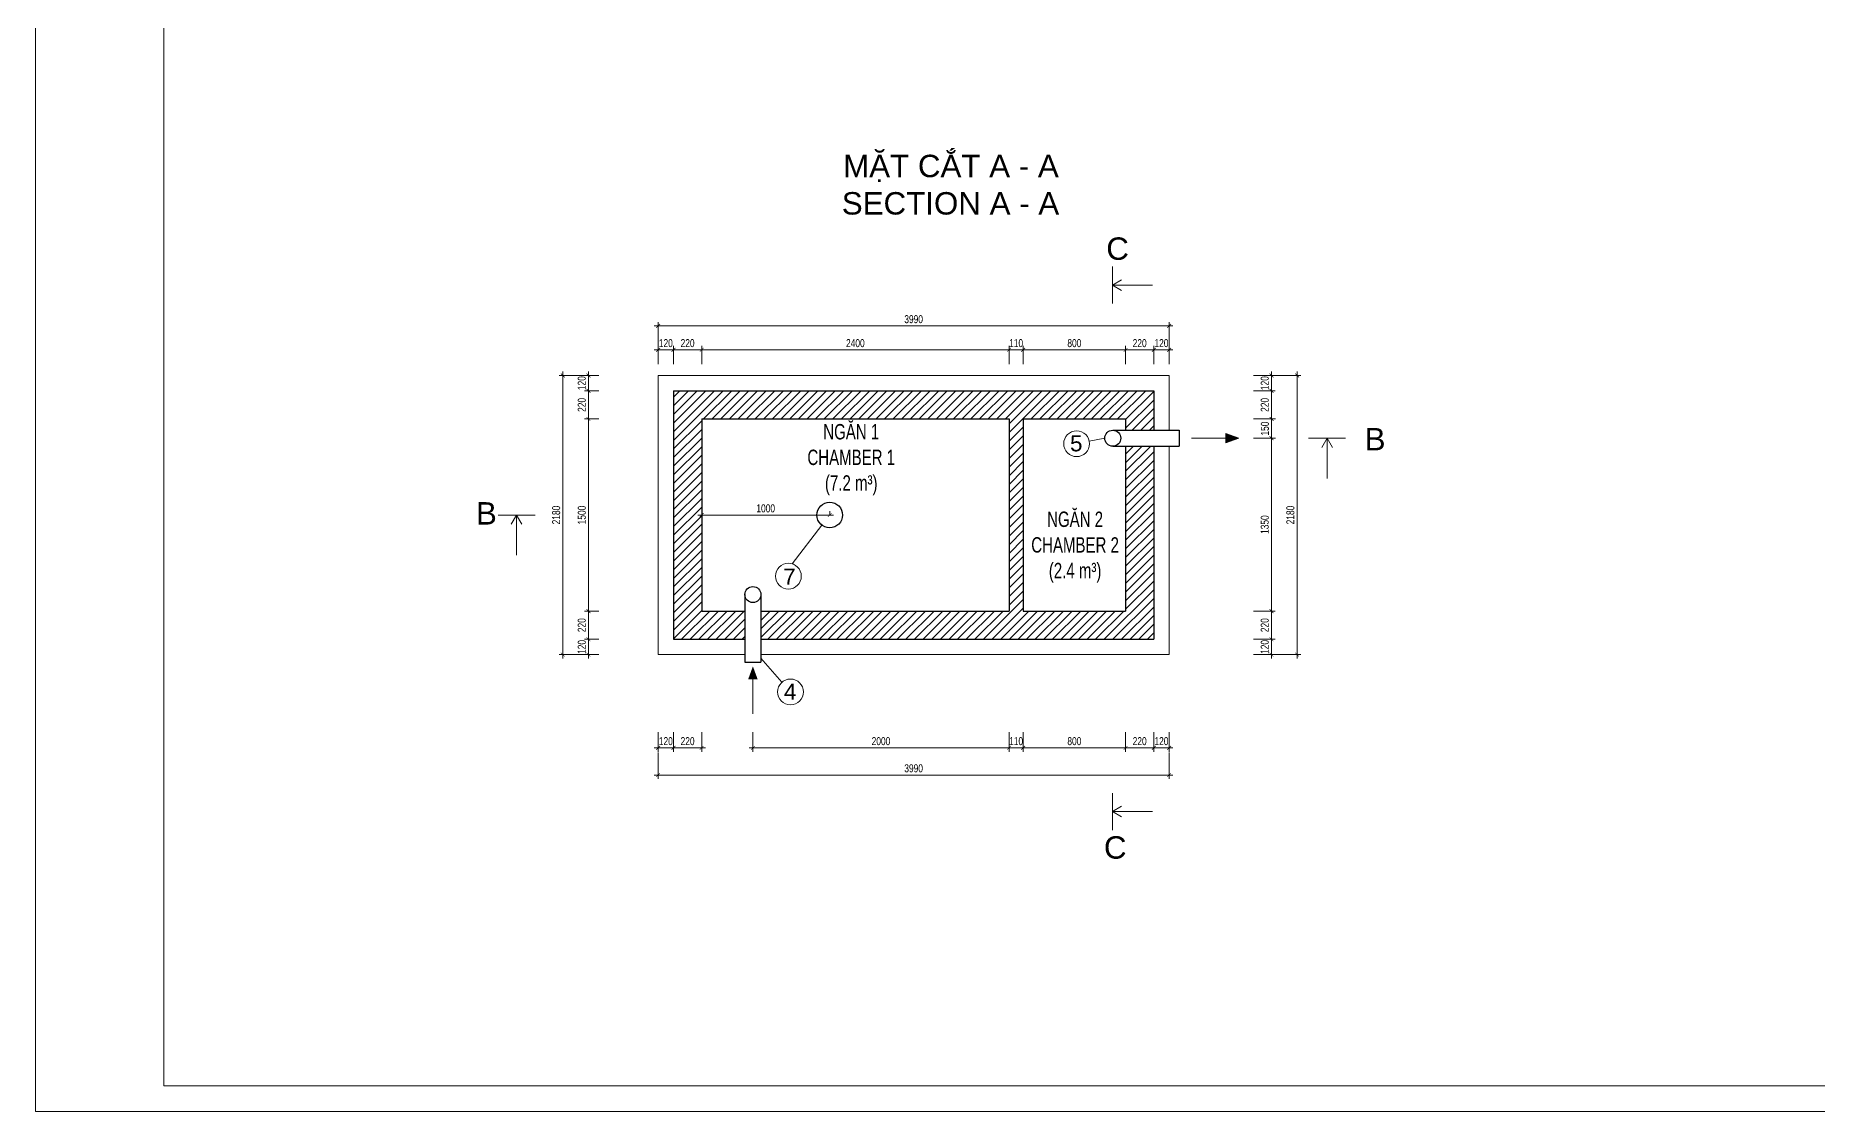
# Model space of a CAD drawing. Header units: millimetres. Extents: x -819040 to 60987, y -269988 to 131461.
# Drawn here: x -134897 to -120984, y -44067 to -35667 of the extents above; entities that cross this region are included whole.
import ezdxf

# ---------------------------------------------------------------- set-up
doc = ezdxf.new("R2010")
doc.units = ezdxf.units.MM
doc.layers.get('0').update_dxf_attribs({"lineweight": 9})
doc.layers.get('Defpoints').update_dxf_attribs({"lineweight": 9})
for name, color, linetype, lineweight in [('BE TU HOAI-CONTINOUS', 3, 'Continuous', 30), ('GHI CHU', 51, 'Continuous', 9), ('HATCH-GACH', 41, 'Continuous', 0), ('KHUNG GIAY-A2', 7, 'Continuous', 9), ('KICH THUOC', 21, 'Continuous', 13), ('KICH THUOC @ 25', 21, 'Continuous', 13), ('MO', 254, 'Continuous', 9)]:
    doc.layers.add(name, color=color, linetype=linetype, lineweight=lineweight)
doc.styles.add('arial', font='VnArial-NarrowH.TTF')
doc.styles.add('KICH THUOC', font='arial.ttf', dxfattribs={"width": 0.75})
doc.styles.add('thep', font='VnArialH.TTF', dxfattribs={"width": 0.7})
doc.dimstyles.new('TCVN-2.5', dxfattribs={"dimtxt": 2.5, "dimasz": 1.2, "dimexe": 1.2, "dimexo": 0, "dimgap": 0.8, "dimtad": 1, "dimtoh": 1, "dimdec": 0, "dimzin": 0, "dimdsep": 46, "dimtxsty": 'KICH THUOC', "dimblk": 'ARCHTICK', "dimcen": 1.2, "dimdle": 1.2, "dimclrd": 31, "dimclre": 31, "dimclrt": 256, "dimadec": 0, "dimazin": 0, "dimtm": 1e-09, "dimtfac": 1, "dimtdec": 0, "dimtix": 1, "dimtofl": 0, "dimtmove": 0, "dimatfit": 2, "dimfxl": 7, "dimfxlon": 1, "dimtolj": 1, "dimtzin": 0, "dimlwd": -1, "dimlwe": -1, "dimarcsym": 1})

# ---------------------------------------------------------------- blocks, each defined once
blk = doc.blocks.new('_ArchTick')
at = {"color": 0, "linetype": 'ByBlock', "const_width": 0.15}
blk.add_lwpolyline([(-0.5, -0.5), (0.5, 0.5)], dxfattribs=at)
blk = doc.blocks.new('*D2030')
at = {"layer": 'Defpoints', "color": 0, "transparency": 16777216}
for p in [(-125388, -38320), (-125388, -40500), (-125047, -40500)]:
    blk.add_point(p, dxfattribs=at)
at = {"layer": 'KICH THUOC', "color": 31, "transparency": 16777216}
for p, q in [((-125222, -38320), (-125017, -38320)), ((-125047, -38290), (-125047, -40530)), ((-125222, -40500), (-125017, -40500))]:
    blk.add_line(p, q, dxfattribs=at)
at = {"layer": 'KICH THUOC', "color": 31, "transparency": 16777216, "xscale": 29.99999999999998, "yscale": 29.99999999999998, "zscale": 29.99999999999998}
for p, rotation in [((-125047, -38320), 90), ((-125047, -40500), 270)]:
    blk.add_blockref('_ArchTick', p, dxfattribs=dict(at, rotation=rotation))
at = {"layer": 'KICH THUOC', "transparency": 16777216, "insert": (-125099, -39410), "char_height": 62.5, "attachment_point": 5, "rotation": 90, "style": 'KICH THUOC'}
blk.add_mtext('\\A1;2180', dxfattribs=at)
blk = doc.blocks.new('*D2031')
at = {"layer": 'Defpoints', "color": 0, "transparency": 16777216}
for p in [(-125388, -40160), (-125247, -40160), (-125388, -40380)]:
    blk.add_point(p, dxfattribs=at)
at = {"layer": 'KICH THUOC', "color": 31, "transparency": 16777216}
for p, q in [((-125388, -40160), (-125217, -40160)), ((-125247, -40410), (-125247, -40130)), ((-125388, -40380), (-125217, -40380))]:
    blk.add_line(p, q, dxfattribs=at)
at = {"layer": 'KICH THUOC', "color": 31, "transparency": 16777216, "xscale": 29.99999999999998, "yscale": 29.99999999999998, "zscale": 29.99999999999998}
for p, rotation in [((-125247, -40160), 90), ((-125247, -40380), 270)]:
    blk.add_blockref('_ArchTick', p, dxfattribs=dict(at, rotation=rotation))
at = {"layer": 'KICH THUOC', "transparency": 16777216, "insert": (-125299, -40270), "char_height": 62.5, "attachment_point": 5, "rotation": 90, "style": 'KICH THUOC'}
blk.add_mtext('\\A1;220', dxfattribs=at)
blk = doc.blocks.new('*D2032')
at = {"layer": 'Defpoints', "color": 0, "transparency": 16777216}
for p in [(-125388, -38440), (-125247, -38440), (-125388, -38660)]:
    blk.add_point(p, dxfattribs=at)
at = {"layer": 'KICH THUOC', "color": 31, "transparency": 16777216}
for p, q in [((-125388, -38440), (-125217, -38440)), ((-125247, -38690), (-125247, -38410)), ((-125388, -38660), (-125217, -38660))]:
    blk.add_line(p, q, dxfattribs=at)
at = {"layer": 'KICH THUOC', "color": 31, "transparency": 16777216, "xscale": 29.99999999999998, "yscale": 29.99999999999998, "zscale": 29.99999999999998}
for p, rotation in [((-125247, -38440), 90), ((-125247, -38660), 270)]:
    blk.add_blockref('_ArchTick', p, dxfattribs=dict(at, rotation=rotation))
at = {"layer": 'KICH THUOC', "transparency": 16777216, "insert": (-125299, -38550), "char_height": 62.5, "attachment_point": 5, "rotation": 90, "style": 'KICH THUOC'}
blk.add_mtext('\\A1;220', dxfattribs=at)
blk = doc.blocks.new('*D2033')
at = {"layer": 'Defpoints', "color": 0, "transparency": 16777216}
for p in [(-130498, -38320), (-130780, -40500), (-130498, -40500)]:
    blk.add_point(p, dxfattribs=at)
at = {"layer": 'KICH THUOC', "color": 31, "transparency": 16777216}
for p, q in [((-130605, -38320), (-130810, -38320)), ((-130780, -38290), (-130780, -40530)), ((-130605, -40500), (-130810, -40500))]:
    blk.add_line(p, q, dxfattribs=at)
at = {"layer": 'KICH THUOC', "color": 31, "transparency": 16777216, "xscale": 29.99999999999998, "yscale": 29.99999999999998, "zscale": 29.99999999999998}
for p, rotation in [((-130780, -38320), 90), ((-130780, -40500), 270)]:
    blk.add_blockref('_ArchTick', p, dxfattribs=dict(at, rotation=rotation))
at = {"layer": 'KICH THUOC', "transparency": 16777216, "insert": (-130832, -39410), "char_height": 62.5, "attachment_point": 5, "rotation": 90, "style": 'KICH THUOC'}
blk.add_mtext('\\A1;2180', dxfattribs=at)
blk = doc.blocks.new('*D2034')
at = {"layer": 'Defpoints', "color": 0, "transparency": 16777216}
for p in [(-130580, -40160), (-130498, -40160), (-130498, -40380)]:
    blk.add_point(p, dxfattribs=at)
at = {"layer": 'KICH THUOC', "color": 31, "transparency": 16777216}
for p, q in [((-130498, -40160), (-130610, -40160)), ((-130580, -40410), (-130580, -40130)), ((-130498, -40380), (-130610, -40380))]:
    blk.add_line(p, q, dxfattribs=at)
at = {"layer": 'KICH THUOC', "color": 31, "transparency": 16777216, "xscale": 29.99999999999998, "yscale": 29.99999999999998, "zscale": 29.99999999999998}
for p, rotation in [((-130580, -40160), 90), ((-130580, -40380), 270)]:
    blk.add_blockref('_ArchTick', p, dxfattribs=dict(at, rotation=rotation))
at = {"layer": 'KICH THUOC', "transparency": 16777216, "insert": (-130632, -40270), "char_height": 62.5, "attachment_point": 5, "rotation": 90, "style": 'KICH THUOC'}
blk.add_mtext('\\A1;220', dxfattribs=at)
blk = doc.blocks.new('*D2035')
at = {"layer": 'Defpoints', "color": 0, "transparency": 16777216}
for p in [(-130580, -38660), (-130498, -38660), (-130498, -40160)]:
    blk.add_point(p, dxfattribs=at)
at = {"layer": 'KICH THUOC', "color": 31, "transparency": 16777216}
for p, q in [((-130498, -38660), (-130610, -38660)), ((-130580, -40190), (-130580, -38630)), ((-130498, -40160), (-130610, -40160))]:
    blk.add_line(p, q, dxfattribs=at)
at = {"layer": 'KICH THUOC', "color": 31, "transparency": 16777216, "xscale": 29.99999999999998, "yscale": 29.99999999999998, "zscale": 29.99999999999998}
for p, rotation in [((-130580, -38660), 90), ((-130580, -40160), 270)]:
    blk.add_blockref('_ArchTick', p, dxfattribs=dict(at, rotation=rotation))
at = {"layer": 'KICH THUOC', "transparency": 16777216, "insert": (-130632, -39410), "char_height": 62.5, "attachment_point": 5, "rotation": 90, "style": 'KICH THUOC'}
blk.add_mtext('\\A1;1500', dxfattribs=at)
blk = doc.blocks.new('*D2036')
at = {"layer": 'Defpoints', "color": 0, "transparency": 16777216}
for p in [(-130580, -38440), (-130498, -38440), (-130498, -38660)]:
    blk.add_point(p, dxfattribs=at)
at = {"layer": 'KICH THUOC', "color": 31, "transparency": 16777216}
for p, q in [((-130498, -38440), (-130610, -38440)), ((-130580, -38690), (-130580, -38410)), ((-130498, -38660), (-130610, -38660))]:
    blk.add_line(p, q, dxfattribs=at)
at = {"layer": 'KICH THUOC', "color": 31, "transparency": 16777216, "xscale": 29.99999999999998, "yscale": 29.99999999999998, "zscale": 29.99999999999998}
for p, rotation in [((-130580, -38440), 90), ((-130580, -38660), 270)]:
    blk.add_blockref('_ArchTick', p, dxfattribs=dict(at, rotation=rotation))
at = {"layer": 'KICH THUOC', "transparency": 16777216, "insert": (-130632, -38550), "char_height": 62.5, "attachment_point": 5, "rotation": 90, "style": 'KICH THUOC'}
blk.add_mtext('\\A1;220', dxfattribs=at)
blk = doc.blocks.new('*D2041')
at = {"layer": 'Defpoints', "color": 0, "transparency": 16777216}
for p in [(-129916, -41105), (-129696, -41105), (-129696, -41228)]:
    blk.add_point(p, dxfattribs=at)
at = {"layer": 'KICH THUOC', "color": 31, "transparency": 16777216}
for p, q in [((-129916, -41105), (-129916, -41258)), ((-129696, -41105), (-129696, -41258)), ((-129946, -41228), (-129666, -41228))]:
    blk.add_line(p, q, dxfattribs=at)
at = {"layer": 'KICH THUOC', "color": 31, "transparency": 16777216, "xscale": 29.99999999999998, "yscale": 29.99999999999998, "zscale": 29.99999999999998, "rotation": 180}
blk.add_blockref('_ArchTick', (-129916, -41228), dxfattribs=at)
at = {"layer": 'KICH THUOC', "color": 31, "transparency": 16777216, "xscale": 29.99999999999998, "yscale": 29.99999999999998, "zscale": 29.99999999999998}
blk.add_blockref('_ArchTick', (-129696, -41228), dxfattribs=at)
at = {"layer": 'KICH THUOC', "transparency": 16777216, "insert": (-129806, -41176), "char_height": 62.5, "attachment_point": 5, "style": 'KICH THUOC'}
blk.add_mtext('\\A1;220', dxfattribs=at)
blk = doc.blocks.new('*D2042')
at = {"layer": 'Defpoints', "color": 0, "transparency": 16777216}
for p in [(-127186, -41105), (-126386, -41105), (-126386, -41228)]:
    blk.add_point(p, dxfattribs=at)
at = {"layer": 'KICH THUOC', "color": 31, "transparency": 16777216}
for p, q in [((-127186, -41105), (-127186, -41258)), ((-126386, -41105), (-126386, -41258)), ((-127216, -41228), (-126356, -41228))]:
    blk.add_line(p, q, dxfattribs=at)
at = {"layer": 'KICH THUOC', "color": 31, "transparency": 16777216, "xscale": 29.99999999999998, "yscale": 29.99999999999998, "zscale": 29.99999999999998, "rotation": 180}
blk.add_blockref('_ArchTick', (-127186, -41228), dxfattribs=at)
at = {"layer": 'KICH THUOC', "color": 31, "transparency": 16777216, "xscale": 29.99999999999998, "yscale": 29.99999999999998, "zscale": 29.99999999999998}
blk.add_blockref('_ArchTick', (-126386, -41228), dxfattribs=at)
at = {"layer": 'KICH THUOC', "transparency": 16777216, "insert": (-126786, -41176), "char_height": 62.5, "attachment_point": 5, "style": 'KICH THUOC'}
blk.add_mtext('\\A1;800', dxfattribs=at)
blk = doc.blocks.new('*D2043')
at = {"layer": 'Defpoints', "color": 0, "transparency": 16777216}
for p in [(-126386, -41105), (-126166, -41105), (-126166, -41228)]:
    blk.add_point(p, dxfattribs=at)
at = {"layer": 'KICH THUOC', "color": 31, "transparency": 16777216}
for p, q in [((-126386, -41105), (-126386, -41258)), ((-126166, -41105), (-126166, -41258)), ((-126416, -41228), (-126136, -41228))]:
    blk.add_line(p, q, dxfattribs=at)
at = {"layer": 'KICH THUOC', "color": 31, "transparency": 16777216, "xscale": 29.99999999999998, "yscale": 29.99999999999998, "zscale": 29.99999999999998, "rotation": 180}
blk.add_blockref('_ArchTick', (-126386, -41228), dxfattribs=at)
at = {"layer": 'KICH THUOC', "color": 31, "transparency": 16777216, "xscale": 29.99999999999998, "yscale": 29.99999999999998, "zscale": 29.99999999999998}
blk.add_blockref('_ArchTick', (-126166, -41228), dxfattribs=at)
at = {"layer": 'KICH THUOC', "transparency": 16777216, "insert": (-126276, -41176), "char_height": 62.5, "attachment_point": 5, "style": 'KICH THUOC'}
blk.add_mtext('\\A1;220', dxfattribs=at)
blk = doc.blocks.new('*D2044')
at = {"layer": 'Defpoints', "color": 0, "transparency": 16777216}
for p in [(-130036, -41105), (-126046, -41105), (-126046, -41440)]:
    blk.add_point(p, dxfattribs=at)
at = {"layer": 'KICH THUOC', "color": 31, "transparency": 16777216}
for p, q in [((-130036, -41265), (-130036, -41470)), ((-126046, -41265), (-126046, -41470)), ((-130066, -41440), (-126016, -41440))]:
    blk.add_line(p, q, dxfattribs=at)
at = {"layer": 'KICH THUOC', "color": 31, "transparency": 16777216, "xscale": 29.99999999999998, "yscale": 29.99999999999998, "zscale": 29.99999999999998, "rotation": 180}
blk.add_blockref('_ArchTick', (-130036, -41440), dxfattribs=at)
at = {"layer": 'KICH THUOC', "color": 31, "transparency": 16777216, "xscale": 29.99999999999998, "yscale": 29.99999999999998, "zscale": 29.99999999999998}
blk.add_blockref('_ArchTick', (-126046, -41440), dxfattribs=at)
at = {"layer": 'KICH THUOC', "transparency": 16777216, "insert": (-128041, -41388), "char_height": 62.5, "attachment_point": 5, "style": 'KICH THUOC'}
blk.add_mtext('\\A1;3990', dxfattribs=at)
blk = doc.blocks.new('*D2045')
at = {"layer": 'Defpoints', "color": 0, "transparency": 16777216}
for p in [(-130036, -38231), (-129916, -38120), (-129916, -38231)]:
    blk.add_point(p, dxfattribs=at)
at = {"layer": 'KICH THUOC', "color": 31, "transparency": 16777216}
for p, q in [((-130036, -38231), (-130036, -38090)), ((-129916, -38231), (-129916, -38090)), ((-130066, -38120), (-129886, -38120))]:
    blk.add_line(p, q, dxfattribs=at)
at = {"layer": 'KICH THUOC', "color": 31, "transparency": 16777216, "xscale": 29.99999999999998, "yscale": 29.99999999999998, "zscale": 29.99999999999998, "rotation": 180}
blk.add_blockref('_ArchTick', (-130036, -38120), dxfattribs=at)
at = {"layer": 'KICH THUOC', "color": 31, "transparency": 16777216, "xscale": 29.99999999999998, "yscale": 29.99999999999998, "zscale": 29.99999999999998}
blk.add_blockref('_ArchTick', (-129916, -38120), dxfattribs=at)
at = {"layer": 'KICH THUOC', "transparency": 16777216, "insert": (-129976, -38068), "char_height": 62.5, "attachment_point": 5, "style": 'KICH THUOC'}
blk.add_mtext('\\A1;120', dxfattribs=at)
blk = doc.blocks.new('*D2046')
at = {"layer": 'Defpoints', "color": 0, "transparency": 16777216}
for p in [(-129916, -38231), (-129696, -38120), (-129696, -38231)]:
    blk.add_point(p, dxfattribs=at)
at = {"layer": 'KICH THUOC', "color": 31, "transparency": 16777216}
for p, q in [((-129916, -38231), (-129916, -38090)), ((-129696, -38231), (-129696, -38090)), ((-129946, -38120), (-129666, -38120))]:
    blk.add_line(p, q, dxfattribs=at)
at = {"layer": 'KICH THUOC', "color": 31, "transparency": 16777216, "xscale": 29.99999999999998, "yscale": 29.99999999999998, "zscale": 29.99999999999998, "rotation": 180}
blk.add_blockref('_ArchTick', (-129916, -38120), dxfattribs=at)
at = {"layer": 'KICH THUOC', "color": 31, "transparency": 16777216, "xscale": 29.99999999999998, "yscale": 29.99999999999998, "zscale": 29.99999999999998}
blk.add_blockref('_ArchTick', (-129696, -38120), dxfattribs=at)
at = {"layer": 'KICH THUOC', "transparency": 16777216, "insert": (-129806, -38068), "char_height": 62.5, "attachment_point": 5, "style": 'KICH THUOC'}
blk.add_mtext('\\A1;220', dxfattribs=at)
blk = doc.blocks.new('*D2047')
at = {"layer": 'Defpoints', "color": 0, "transparency": 16777216}
for p in [(-127186, -38231), (-126386, -38120), (-126386, -38231)]:
    blk.add_point(p, dxfattribs=at)
at = {"layer": 'KICH THUOC', "color": 31, "transparency": 16777216}
for p, q in [((-127186, -38231), (-127186, -38090)), ((-126386, -38231), (-126386, -38090)), ((-127216, -38120), (-126356, -38120))]:
    blk.add_line(p, q, dxfattribs=at)
at = {"layer": 'KICH THUOC', "color": 31, "transparency": 16777216, "xscale": 29.99999999999998, "yscale": 29.99999999999998, "zscale": 29.99999999999998, "rotation": 180}
blk.add_blockref('_ArchTick', (-127186, -38120), dxfattribs=at)
at = {"layer": 'KICH THUOC', "color": 31, "transparency": 16777216, "xscale": 29.99999999999998, "yscale": 29.99999999999998, "zscale": 29.99999999999998}
blk.add_blockref('_ArchTick', (-126386, -38120), dxfattribs=at)
at = {"layer": 'KICH THUOC', "transparency": 16777216, "insert": (-126786, -38068), "char_height": 62.5, "attachment_point": 5, "style": 'KICH THUOC'}
blk.add_mtext('\\A1;800', dxfattribs=at)
blk = doc.blocks.new('*D2048')
at = {"layer": 'Defpoints', "color": 0, "transparency": 16777216}
for p in [(-126386, -38231), (-126166, -38120), (-126166, -38231)]:
    blk.add_point(p, dxfattribs=at)
at = {"layer": 'KICH THUOC', "color": 31, "transparency": 16777216}
for p, q in [((-126386, -38231), (-126386, -38090)), ((-126166, -38231), (-126166, -38090)), ((-126416, -38120), (-126136, -38120))]:
    blk.add_line(p, q, dxfattribs=at)
at = {"layer": 'KICH THUOC', "color": 31, "transparency": 16777216, "xscale": 29.99999999999998, "yscale": 29.99999999999998, "zscale": 29.99999999999998, "rotation": 180}
blk.add_blockref('_ArchTick', (-126386, -38120), dxfattribs=at)
at = {"layer": 'KICH THUOC', "color": 31, "transparency": 16777216, "xscale": 29.99999999999998, "yscale": 29.99999999999998, "zscale": 29.99999999999998}
blk.add_blockref('_ArchTick', (-126166, -38120), dxfattribs=at)
at = {"layer": 'KICH THUOC', "transparency": 16777216, "insert": (-126276, -38068), "char_height": 62.5, "attachment_point": 5, "style": 'KICH THUOC'}
blk.add_mtext('\\A1;220', dxfattribs=at)
blk = doc.blocks.new('*D2049')
at = {"layer": 'Defpoints', "color": 0, "transparency": 16777216}
for p in [(-126046, -37933), (-130036, -38231), (-126046, -38231)]:
    blk.add_point(p, dxfattribs=at)
at = {"layer": 'KICH THUOC', "color": 31, "transparency": 16777216}
for p, q in [((-130066, -37933), (-126016, -37933)), ((-130036, -38108), (-130036, -37903)), ((-126046, -38108), (-126046, -37903))]:
    blk.add_line(p, q, dxfattribs=at)
at = {"layer": 'KICH THUOC', "color": 31, "transparency": 16777216, "xscale": 29.99999999999998, "yscale": 29.99999999999998, "zscale": 29.99999999999998, "rotation": 180}
blk.add_blockref('_ArchTick', (-130036, -37933), dxfattribs=at)
at = {"layer": 'KICH THUOC', "color": 31, "transparency": 16777216, "xscale": 29.99999999999998, "yscale": 29.99999999999998, "zscale": 29.99999999999998}
blk.add_blockref('_ArchTick', (-126046, -37933), dxfattribs=at)
at = {"layer": 'KICH THUOC', "transparency": 16777216, "insert": (-128041, -37881), "char_height": 62.5, "attachment_point": 5, "style": 'KICH THUOC'}
blk.add_mtext('\\A1;3990', dxfattribs=at)
blk = doc.blocks.new('*D2056')
at = {"layer": 'Defpoints', "color": 0, "transparency": 16777216}
for p in [(-130580, -38320), (-130498, -38320), (-130498, -38440)]:
    blk.add_point(p, dxfattribs=at)
at = {"layer": 'KICH THUOC', "color": 31, "transparency": 16777216}
for p, q in [((-130498, -38320), (-130610, -38320)), ((-130580, -38470), (-130580, -38290)), ((-130498, -38440), (-130610, -38440))]:
    blk.add_line(p, q, dxfattribs=at)
at = {"layer": 'KICH THUOC', "color": 31, "transparency": 16777216, "xscale": 29.99999999999998, "yscale": 29.99999999999998, "zscale": 29.99999999999998}
for p, rotation in [((-130580, -38320), 90), ((-130580, -38440), 270)]:
    blk.add_blockref('_ArchTick', p, dxfattribs=dict(at, rotation=rotation))
at = {"layer": 'KICH THUOC', "transparency": 16777216, "insert": (-130632, -38380), "char_height": 62.5, "attachment_point": 5, "rotation": 90, "style": 'KICH THUOC'}
blk.add_mtext('\\A1;120', dxfattribs=at)
blk = doc.blocks.new('*D2057')
at = {"layer": 'Defpoints', "color": 0, "transparency": 16777216}
for p in [(-130498, -40380), (-130580, -40500), (-130498, -40500)]:
    blk.add_point(p, dxfattribs=at)
at = {"layer": 'KICH THUOC', "color": 31, "transparency": 16777216}
for p, q in [((-130498, -40380), (-130610, -40380)), ((-130580, -40350), (-130580, -40530)), ((-130498, -40500), (-130610, -40500))]:
    blk.add_line(p, q, dxfattribs=at)
at = {"layer": 'KICH THUOC', "color": 31, "transparency": 16777216, "xscale": 29.99999999999998, "yscale": 29.99999999999998, "zscale": 29.99999999999998}
for p, rotation in [((-130580, -40380), 90), ((-130580, -40500), 270)]:
    blk.add_blockref('_ArchTick', p, dxfattribs=dict(at, rotation=rotation))
at = {"layer": 'KICH THUOC', "transparency": 16777216, "insert": (-130632, -40440), "char_height": 62.5, "attachment_point": 5, "rotation": 90, "style": 'KICH THUOC'}
blk.add_mtext('\\A1;120', dxfattribs=at)
blk = doc.blocks.new('*D2058')
at = {"layer": 'Defpoints', "color": 0, "transparency": 16777216}
for p in [(-130036, -41105), (-129916, -41105), (-129916, -41228)]:
    blk.add_point(p, dxfattribs=at)
at = {"layer": 'KICH THUOC', "color": 31, "transparency": 16777216}
for p, q in [((-130036, -41105), (-130036, -41258)), ((-129916, -41105), (-129916, -41258)), ((-130066, -41228), (-129886, -41228))]:
    blk.add_line(p, q, dxfattribs=at)
at = {"layer": 'KICH THUOC', "color": 31, "transparency": 16777216, "xscale": 29.99999999999998, "yscale": 29.99999999999998, "zscale": 29.99999999999998, "rotation": 180}
blk.add_blockref('_ArchTick', (-130036, -41228), dxfattribs=at)
at = {"layer": 'KICH THUOC', "color": 31, "transparency": 16777216, "xscale": 29.99999999999998, "yscale": 29.99999999999998, "zscale": 29.99999999999998}
blk.add_blockref('_ArchTick', (-129916, -41228), dxfattribs=at)
at = {"layer": 'KICH THUOC', "transparency": 16777216, "insert": (-129976, -41176), "char_height": 62.5, "attachment_point": 5, "style": 'KICH THUOC'}
blk.add_mtext('\\A1;120', dxfattribs=at)
blk = doc.blocks.new('*D2059')
at = {"layer": 'Defpoints', "color": 0, "transparency": 16777216}
for p in [(-127296, -41105), (-127186, -41105), (-127186, -41228)]:
    blk.add_point(p, dxfattribs=at)
at = {"layer": 'KICH THUOC', "color": 31, "transparency": 16777216}
for p, q in [((-127296, -41105), (-127296, -41258)), ((-127186, -41105), (-127186, -41258)), ((-127326, -41228), (-127156, -41228))]:
    blk.add_line(p, q, dxfattribs=at)
at = {"layer": 'KICH THUOC', "color": 31, "transparency": 16777216, "xscale": 29.99999999999998, "yscale": 29.99999999999998, "zscale": 29.99999999999998, "rotation": 180}
blk.add_blockref('_ArchTick', (-127296, -41228), dxfattribs=at)
at = {"layer": 'KICH THUOC', "color": 31, "transparency": 16777216, "xscale": 29.99999999999998, "yscale": 29.99999999999998, "zscale": 29.99999999999998}
blk.add_blockref('_ArchTick', (-127186, -41228), dxfattribs=at)
at = {"layer": 'KICH THUOC', "transparency": 16777216, "insert": (-127241, -41176), "char_height": 62.5, "attachment_point": 5, "style": 'KICH THUOC'}
blk.add_mtext('\\A1;110', dxfattribs=at)
blk = doc.blocks.new('*D2060')
at = {"layer": 'Defpoints', "color": 0, "transparency": 16777216}
for p in [(-126166, -41105), (-126046, -41105), (-126046, -41228)]:
    blk.add_point(p, dxfattribs=at)
at = {"layer": 'KICH THUOC', "color": 31, "transparency": 16777216}
for p, q in [((-126166, -41105), (-126166, -41258)), ((-126046, -41105), (-126046, -41258)), ((-126196, -41228), (-126016, -41228))]:
    blk.add_line(p, q, dxfattribs=at)
at = {"layer": 'KICH THUOC', "color": 31, "transparency": 16777216, "xscale": 29.99999999999998, "yscale": 29.99999999999998, "zscale": 29.99999999999998, "rotation": 180}
blk.add_blockref('_ArchTick', (-126166, -41228), dxfattribs=at)
at = {"layer": 'KICH THUOC', "color": 31, "transparency": 16777216, "xscale": 29.99999999999998, "yscale": 29.99999999999998, "zscale": 29.99999999999998}
blk.add_blockref('_ArchTick', (-126046, -41228), dxfattribs=at)
at = {"layer": 'KICH THUOC', "transparency": 16777216, "insert": (-126106, -41176), "char_height": 62.5, "attachment_point": 5, "style": 'KICH THUOC'}
blk.add_mtext('\\A1;120', dxfattribs=at)
blk = doc.blocks.new('*D2061')
at = {"layer": 'Defpoints', "color": 0, "transparency": 16777216}
for p in [(-125388, -40380), (-125247, -40380), (-125388, -40500)]:
    blk.add_point(p, dxfattribs=at)
at = {"layer": 'KICH THUOC', "color": 31, "transparency": 16777216}
for p, q in [((-125388, -40380), (-125217, -40380)), ((-125247, -40530), (-125247, -40350)), ((-125388, -40500), (-125217, -40500))]:
    blk.add_line(p, q, dxfattribs=at)
at = {"layer": 'KICH THUOC', "color": 31, "transparency": 16777216, "xscale": 29.99999999999998, "yscale": 29.99999999999998, "zscale": 29.99999999999998}
for p, rotation in [((-125247, -40380), 90), ((-125247, -40500), 270)]:
    blk.add_blockref('_ArchTick', p, dxfattribs=dict(at, rotation=rotation))
at = {"layer": 'KICH THUOC', "transparency": 16777216, "insert": (-125299, -40440), "char_height": 62.5, "attachment_point": 5, "rotation": 90, "style": 'KICH THUOC'}
blk.add_mtext('\\A1;120', dxfattribs=at)
blk = doc.blocks.new('*D2062')
at = {"layer": 'Defpoints', "color": 0, "transparency": 16777216}
for p in [(-125388, -38320), (-125388, -38440), (-125247, -38440)]:
    blk.add_point(p, dxfattribs=at)
at = {"layer": 'KICH THUOC', "color": 31, "transparency": 16777216}
for p, q in [((-125388, -38320), (-125217, -38320)), ((-125247, -38290), (-125247, -38470)), ((-125388, -38440), (-125217, -38440))]:
    blk.add_line(p, q, dxfattribs=at)
at = {"layer": 'KICH THUOC', "color": 31, "transparency": 16777216, "xscale": 29.99999999999998, "yscale": 29.99999999999998, "zscale": 29.99999999999998}
for p, rotation in [((-125247, -38320), 90), ((-125247, -38440), 270)]:
    blk.add_blockref('_ArchTick', p, dxfattribs=dict(at, rotation=rotation))
at = {"layer": 'KICH THUOC', "transparency": 16777216, "insert": (-125299, -38380), "char_height": 62.5, "attachment_point": 5, "rotation": 90, "style": 'KICH THUOC'}
blk.add_mtext('\\A1;120', dxfattribs=at)
blk = doc.blocks.new('*D2063')
at = {"layer": 'Defpoints', "color": 0, "transparency": 16777216}
for p in [(-126166, -38231), (-126046, -38120), (-126046, -38231)]:
    blk.add_point(p, dxfattribs=at)
at = {"layer": 'KICH THUOC', "color": 31, "transparency": 16777216}
for p, q in [((-126166, -38231), (-126166, -38090)), ((-126046, -38231), (-126046, -38090)), ((-126196, -38120), (-126016, -38120))]:
    blk.add_line(p, q, dxfattribs=at)
at = {"layer": 'KICH THUOC', "color": 31, "transparency": 16777216, "xscale": 29.99999999999998, "yscale": 29.99999999999998, "zscale": 29.99999999999998, "rotation": 180}
blk.add_blockref('_ArchTick', (-126166, -38120), dxfattribs=at)
at = {"layer": 'KICH THUOC', "color": 31, "transparency": 16777216, "xscale": 29.99999999999998, "yscale": 29.99999999999998, "zscale": 29.99999999999998}
blk.add_blockref('_ArchTick', (-126046, -38120), dxfattribs=at)
at = {"layer": 'KICH THUOC', "transparency": 16777216, "insert": (-126106, -38068), "char_height": 62.5, "attachment_point": 5, "style": 'KICH THUOC'}
blk.add_mtext('\\A1;120', dxfattribs=at)
blk = doc.blocks.new('*D2064')
at = {"layer": 'Defpoints', "color": 0, "transparency": 16777216}
for p in [(-127296, -38231), (-127186, -38120), (-127186, -38231)]:
    blk.add_point(p, dxfattribs=at)
at = {"layer": 'KICH THUOC', "color": 31, "transparency": 16777216}
for p, q in [((-127296, -38231), (-127296, -38090)), ((-127186, -38231), (-127186, -38090)), ((-127326, -38120), (-127156, -38120))]:
    blk.add_line(p, q, dxfattribs=at)
at = {"layer": 'KICH THUOC', "color": 31, "transparency": 16777216, "xscale": 29.99999999999998, "yscale": 29.99999999999998, "zscale": 29.99999999999998, "rotation": 180}
blk.add_blockref('_ArchTick', (-127296, -38120), dxfattribs=at)
at = {"layer": 'KICH THUOC', "color": 31, "transparency": 16777216, "xscale": 29.99999999999998, "yscale": 29.99999999999998, "zscale": 29.99999999999998}
blk.add_blockref('_ArchTick', (-127186, -38120), dxfattribs=at)
at = {"layer": 'KICH THUOC', "transparency": 16777216, "insert": (-127241, -38068), "char_height": 62.5, "attachment_point": 5, "style": 'KICH THUOC'}
blk.add_mtext('\\A1;110', dxfattribs=at)
blk = doc.blocks.new('*D2069')
at = {"layer": 'Defpoints', "color": 0, "transparency": 16777216}
for p in [(-129696, -38120), (-127296, -38120), (-127296, -38120)]:
    blk.add_point(p, dxfattribs=at)
at = {"layer": 'KICH THUOC', "color": 31, "transparency": 16777216}
for p, q in [((-129726, -38120), (-127266, -38120)), ((-129696, -38120), (-129696, -38150)), ((-127296, -38120), (-127296, -38150))]:
    blk.add_line(p, q, dxfattribs=at)
at = {"layer": 'KICH THUOC', "color": 31, "transparency": 16777216, "xscale": 29.99999999999998, "yscale": 29.99999999999998, "zscale": 29.99999999999998, "rotation": 180}
blk.add_blockref('_ArchTick', (-129696, -38120), dxfattribs=at)
at = {"layer": 'KICH THUOC', "color": 31, "transparency": 16777216, "xscale": 29.99999999999998, "yscale": 29.99999999999998, "zscale": 29.99999999999998}
blk.add_blockref('_ArchTick', (-127296, -38120), dxfattribs=at)
at = {"layer": 'KICH THUOC', "transparency": 16777216, "insert": (-128496, -38068), "char_height": 62.5, "attachment_point": 5, "style": 'KICH THUOC'}
blk.add_mtext('\\A1;2400', dxfattribs=at)
blk = doc.blocks.new('*D2070')
at = {"layer": 'Defpoints', "color": 0, "transparency": 16777216}
for p in [(-129296, -41105), (-127296, -41105), (-129296, -41228)]:
    blk.add_point(p, dxfattribs=at)
at = {"layer": 'KICH THUOC', "color": 31, "transparency": 16777216}
for p, q in [((-129296, -41105), (-129296, -41258)), ((-127296, -41105), (-127296, -41258)), ((-127266, -41228), (-129326, -41228))]:
    blk.add_line(p, q, dxfattribs=at)
at = {"layer": 'KICH THUOC', "color": 31, "transparency": 16777216, "xscale": 29.99999999999998, "yscale": 29.99999999999998, "zscale": 29.99999999999998, "rotation": 180}
blk.add_blockref('_ArchTick', (-129296, -41228), dxfattribs=at)
at = {"layer": 'KICH THUOC', "color": 31, "transparency": 16777216, "xscale": 29.99999999999998, "yscale": 29.99999999999998, "zscale": 29.99999999999998}
blk.add_blockref('_ArchTick', (-127296, -41228), dxfattribs=at)
at = {"layer": 'KICH THUOC', "transparency": 16777216, "insert": (-128296, -41176), "char_height": 62.5, "attachment_point": 5, "style": 'KICH THUOC'}
blk.add_mtext('\\A1;2000', dxfattribs=at)
blk = doc.blocks.new('*D2072')
at = {"layer": 'Defpoints', "color": 0, "transparency": 16777216}
for p in [(-129696, -39410), (-129696, -39410), (-128696, -39410)]:
    blk.add_point(p, dxfattribs=at)
at = {"layer": 'KICH THUOC', "color": 31, "transparency": 16777216}
for p, q in [((-128666, -39410), (-129726, -39410)), ((-129696, -39410), (-129696, -39380)), ((-128696, -39410), (-128696, -39380))]:
    blk.add_line(p, q, dxfattribs=at)
at = {"layer": 'KICH THUOC', "color": 31, "transparency": 16777216, "xscale": 29.99999999999998, "yscale": 29.99999999999998, "zscale": 29.99999999999998}
for p, rotation in [((-129696, -39410), 180.0000000000408), ((-128696, -39410), 4.084732552200876e-11)]:
    blk.add_blockref('_ArchTick', p, dxfattribs=dict(at, rotation=rotation))
at = {"layer": 'KICH THUOC', "transparency": 16777216, "insert": (-129196, -39358), "char_height": 62.5, "attachment_point": 5, "style": 'KICH THUOC'}
blk.add_mtext('\\A1;1000', dxfattribs=at)
blk = doc.blocks.new('*D2078')
at = {"layer": 'Defpoints', "color": 0, "transparency": 16777216}
for p in [(-125387, -38660), (-125387, -38810), (-125246, -38810)]:
    blk.add_point(p, dxfattribs=at)
at = {"layer": 'KICH THUOC', "color": 31, "transparency": 16777216}
for p, q in [((-125387, -38660), (-125216, -38660)), ((-125246, -38630), (-125246, -38840)), ((-125387, -38810), (-125216, -38810))]:
    blk.add_line(p, q, dxfattribs=at)
at = {"layer": 'KICH THUOC', "color": 31, "transparency": 16777216, "xscale": 29.99999999999998, "yscale": 29.99999999999998, "zscale": 29.99999999999998}
for p, rotation in [((-125246, -38660), 90), ((-125246, -38810), 270)]:
    blk.add_blockref('_ArchTick', p, dxfattribs=dict(at, rotation=rotation))
at = {"layer": 'KICH THUOC', "transparency": 16777216, "insert": (-125298, -38735), "char_height": 62.5, "attachment_point": 5, "rotation": 90, "style": 'KICH THUOC'}
blk.add_mtext('\\A1;150', dxfattribs=at)
blk = doc.blocks.new('*D2079')
at = {"layer": 'Defpoints', "color": 0, "transparency": 16777216}
for p in [(-125388, -38810), (-125388, -40160), (-125247, -40160)]:
    blk.add_point(p, dxfattribs=at)
at = {"layer": 'KICH THUOC', "color": 31, "transparency": 16777216}
for p, q in [((-125388, -38810), (-125217, -38810)), ((-125247, -38780), (-125247, -40190)), ((-125388, -40160), (-125217, -40160))]:
    blk.add_line(p, q, dxfattribs=at)
at = {"layer": 'KICH THUOC', "color": 31, "transparency": 16777216, "xscale": 29.99999999999998, "yscale": 29.99999999999998, "zscale": 29.99999999999998}
for p, rotation in [((-125247, -38810), 90), ((-125247, -40160), 270)]:
    blk.add_blockref('_ArchTick', p, dxfattribs=dict(at, rotation=rotation))
at = {"layer": 'KICH THUOC', "transparency": 16777216, "insert": (-125299, -39485), "char_height": 62.5, "attachment_point": 5, "rotation": 90, "style": 'KICH THUOC'}
blk.add_mtext('\\A1;1350', dxfattribs=at)

msp = doc.modelspace()

# ---------------------------------------------------------------- hatches: boundary and pattern name
at = {"layer": 'HATCH-GACH'}
h = msp.add_hatch(dxfattribs=at)
h.set_pattern_fill('ANSI31', color=256, scale=15)
h.set_pattern_definition([(45, (-2178.89, -1880.21), (-33.67596, 33.67596), [])])
h.paths.add_polyline_path([(-126166, -38440), (-129916, -38440), (-129916, -39968.4), (-129916, -40380), (-129358.5, -40380), (-129358.5, -40160), (-129696, -40160), (-129696, -39968.4), (-129696, -38660), (-127296, -38660), (-127296, -40160), (-129233.5, -40160), (-129233.5, -40380), (-126166, -40380), (-126166, -39347.5), (-126166, -38872.5), (-126386, -38872.5), (-126386, -39347.5), (-126386, -40160), (-127186, -40160), (-127186, -38660), (-126386, -38660), (-126386, -38747.5), (-126166, -38747.5)])
at = {"layer": 'MO'}
for points in [[(-125500.6, -38810), (-125602.5, -38772.8), (-125602.5, -38847.2)], [(-129296, -40591.3), (-129333.3, -40693.2), (-129258.8, -40693.2)]]:
    msp.add_hatch(color=256, dxfattribs=at).paths.add_polyline_path(points)

# ---------------------------------------------------------------- linework, layer by layer
at = {"layer": 'BE TU HOAI-CONTINOUS', "ltscale": 100}
for p, q in [((-129916, -38440), (-129916, -40380)), ((-129916, -38440), (-126166, -38440)), ((-126166, -38440), (-126166, -38747.5)), ((-129696, -38660), (-129696, -39968.4)), ((-129696, -38660), (-127296, -38660)), ((-127296, -38660), (-127296, -40160)), ((-127186, -38660), (-126386, -38660)), ((-127186, -38660), (-127186, -40160)), ((-126386, -38660), (-126386, -38747.5)), ((-126486, -38747.5), (-125967.7, -38747.5)), ((-125967.7, -38747.5), (-125967.7, -38872.5)), ((-126486, -38872.5), (-125967.7, -38872.5)), ((-126386, -38872.5), (-126386, -39347.5)), ((-126166, -38872.5), (-126166, -39347.5)), ((-126386, -39347.5), (-126386, -40160)), ((-126166, -39347.5), (-126166, -40380)), ((-129696, -39968.4), (-129696, -40160)), ((-129358.5, -40031), (-129358.5, -40560.1)), ((-129233.5, -40031), (-129233.5, -40560.1)), ((-129696, -40160), (-129358.5, -40160)), ((-129233.5, -40160), (-127296, -40160)), ((-127186, -40160), (-126386, -40160)), ((-129916, -40380), (-129358.5, -40380)), ((-129233.5, -40380), (-126166, -40380)), ((-129358.5, -40560.1), (-129233.5, -40560.1))]:
    msp.add_line(p, q, dxfattribs=at)
for centre, radius in [((-126486, -38810), 62.5), ((-128696, -39410), 100), ((-129296, -40031), 62.5)]:
    msp.add_circle(centre, radius, dxfattribs=at)
at = {"layer": 'GHI CHU'}
for p, q in [((-126548.5, -38810), (-126669.3, -38833.7)), ((-129233.5, -40528.3), (-129068.9, -40715.7))]:
    msp.add_line(p, q, dxfattribs=at)
for centre in [(-126768.2, -38853), (-129018.9, -39887.1), (-129002.4, -40791.4)]:
    msp.add_circle(centre, 100.8, dxfattribs=at)
at = {"layer": 'KHUNG GIAY-A2'}
for points in [[(-134896.7, -44066.5), (-111136.7, -44066.5), (-111136.7, -27266.5), (-134896.7, -27266.5)], [(-133896.7, -43866.5), (-111336.7, -43866.5), (-111336.7, -27466.5), (-133896.7, -27466.5)]]:
    msp.add_lwpolyline(points, close=True, dxfattribs=at)
at = {"layer": 'MO'}
for p, q in [((-126489.3, -37470.2), (-126489.3, -37759.3)), ((-126489.3, -37614.7), (-126417, -37572.9)), ((-126489.3, -37614.7), (-126175.5, -37614.7)), ((-126489.3, -37614.7), (-126417, -37656.6)), ((-125602.5, -38810), (-125871.9, -38810)), ((-125500.6, -38810), (-125602.5, -38772.8)), ((-125602.5, -38772.8), (-125602.5, -38847.2)), ((-125500.6, -38810), (-125602.5, -38847.2)), ((-124957, -38810), (-124667.9, -38810)), ((-124812.5, -38810), (-124854.3, -38882.4)), ((-124812.5, -38810), (-124812.5, -39123.9)), ((-124812.5, -38810), (-124770.6, -38882.4)), ((-131285.5, -39410), (-130996.4, -39410)), ((-131141, -39410), (-131182.8, -39482.4)), ((-131141, -39410), (-131141, -39723.9)), ((-131141, -39410), (-131099.1, -39482.4)), ((-128989.3, -39790.8), (-128757, -39489.3)), ((-129296, -40693.2), (-129296, -40962.6)), ((-126489.3, -41725.9), (-126175.5, -41725.9)), ((-126489.3, -41725.9), (-126417, -41767.7))]:
    msp.add_line(p, q, dxfattribs=at)
at = {"layer": 'MO', "ltscale": 100}
for p, q in [((-130036, -38320), (-126046, -38320)), ((-130036, -38320), (-130036, -39968.4)), ((-126046, -38320), (-126046, -38747.5)), ((-126046, -38872.5), (-126046, -39347.5)), ((-126046, -39347.5), (-126046, -40500)), ((-130036, -39968.4), (-130036, -40500)), ((-130036, -40500), (-129358.5, -40500)), ((-129233.5, -40500), (-126046, -40500)), ((-126489.3, -41581.3), (-126489.3, -41870.4)), ((-126489.3, -41725.9), (-126417, -41684))]:
    msp.add_line(p, q, dxfattribs=at)

# ---------------------------------------------------------------- texts
at = {"layer": 'MO'}
for s, insert, char_height, width, attachment_point, style in [('\\pi234.16897;{\\fArial|b0|i0|c0|p34;MẶT CẮT A - A\\P\\pi223.72388;SECTION A - A}', (-128825.8, -36596.8), 175, 2134.777, 1, 'arial'), ('{\\fArial|b0|i0|c0|p34;C}', (-126536.8, -37242.2), 175, 2134.777, 1, 'arial'), ('{\\fArial|b0|i0|c0|p34;NGĂN 1\\PCHAMBER 1\\P(7.2 m³)}', (-128528.2, -38699.4), 120, 1440.56, 2, 'thep'), ('{\\fArial|b0|i0|c0|p34;5}', (-126819.7, -38787.7), 125, 7738.235, 1, 'arial'), ('{\\fArial|b0|i0|c0|p34;B}', (-124519.2, -38729.8), 175, 2134.777, 1, 'arial'), ('{\\fArial|b0|i0|c0|p34;B}', (-131458.5, -39309.4), 175, 2134.777, 1, 'arial'), ('{\\fArial|b0|i0|c0|p34;NGĂN 2\\PCHAMBER 2 (2.4 m³)}', (-126780.2, -39383.1), 120, 692.594, 2, 'thep'), ('{\\fArial|b0|i0|c0|p34;7}', (-129059.3, -39827.8), 125, 7738.235, 1, 'arial'), ('{\\fArial|b0|i0|c0|p34;4}', (-129053.9, -40726.1), 125, 7738.235, 1, 'arial'), ('{\\fArial|b0|i0|c0|p34;C}', (-126555.2, -41918.3), 175, 2134.777, 1, 'arial')]:
    msp.add_mtext(s, dxfattribs=dict(at, insert=insert, char_height=char_height, width=width, attachment_point=attachment_point, style=style))

# ---------------------------------------------------------------- dimensions: what is measured, and where the dimension line sits
at = {"layer": 'KICH THUOC @ 25'}
for p1, p2, distance, picture, middle in [((-130036, -38230.6), (-126046, -38230.6), 297.7, '*D2049', (-128041, -37880.9)), ((-129696, -38120), (-127296, -38120), 0, '*D2069', (-128496, -38068.1)), ((-128696, -39410), (-129696, -39410), 0, '*D2072', (-129196, -39358.1)), ((-130036, -41105.3), (-126046, -41105.3), -334.4, '*D2044', (-128041, -41387.8)), ((-129916, -41105.3), (-129696, -41105.3), -122.3, '*D2041', (-129806, -41175.7))]:
    dim = msp.add_aligned_dim(p1=p1, p2=p2, distance=distance, dimstyle='TCVN-2.5', override={"dimscale": 25, "dimtix": 0, "dimtofl": 0, "dimtmove": 0, "dimatfit": 2}, dxfattribs=at)
    dim.commit()
    dim.dimension.update_dxf_attribs({"geometry": picture, "text_midpoint": middle})
for base, p1, p2, angle, picture, middle, dimtype in [((-129916, -38120), (-130036, -38230.6), (-129916, -38230.6), 0, '*D2045', (-129976, -38120), 161), ((-127186, -38120), (-127296, -38230.6), (-127186, -38230.6), 0, '*D2064', (-127241, -38120), 161), ((-126046, -38120), (-126166, -38230.6), (-126046, -38230.6), 0, '*D2063', (-126106, -38120), 161), ((-130579.6, -38320), (-130498.4, -38440), (-130498.4, -38320), 90, '*D2056', (-130579.6, -38380), 161), ((-125246.9, -38440), (-125388.3, -38320), (-125388.3, -38440), 270, '*D2062', (-125246.9, -38380), 161), ((-125246.9, -38440), (-125388.3, -38660), (-125388.3, -38440), 90, '*D2032', (-125246.9, -38550), 160), ((-130579.6, -40500), (-130498.4, -40380), (-130498.4, -40500), 270, '*D2057', (-130579.6, -40440), 161), ((-125246.9, -40380), (-125388.3, -40500), (-125388.3, -40380), 90, '*D2061', (-125246.9, -40440), 161), ((-129916, -41227.6), (-130036, -41105.3), (-129916, -41105.3), 0, '*D2058', (-129976, -41227.6), 161), ((-127186, -41227.6), (-127296, -41105.3), (-127186, -41105.3), 0, '*D2059', (-127241, -41227.6), 161), ((-126046, -41227.6), (-126166, -41105.3), (-126046, -41105.3), 0, '*D2060', (-126106, -41227.6), 161)]:
    dim = msp.add_linear_dim(base=base, p1=p1, p2=p2, angle=angle, dimstyle='TCVN-2.5', override={"dimscale": 25, "dimtix": 0, "dimtofl": 0, "dimtmove": 0, "dimatfit": 2}, dxfattribs=at)
    dim.commit()
    dim.dimension.update_dxf_attribs({"geometry": picture, "text_midpoint": middle, "dimtype": dimtype})
for base, p1, p2, angle, override, picture, middle in [((-129696, -38120), (-129916, -38230.6), (-129696, -38230.6), 180, {"dimscale": 25, "dimtix": 0, "dimtofl": 0, "dimtmove": 0, "dimatfit": 2}, '*D2046', (-129806, -38068.1)), ((-126386, -38120), (-127186, -38230.6), (-126386, -38230.6), 180, {"dimscale": 25, "dimtix": 0, "dimtofl": 0, "dimtmove": 0, "dimatfit": 2}, '*D2047', (-126786, -38068.1)), ((-126166, -38120), (-126386, -38230.6), (-126166, -38230.6), 180, {"dimscale": 25, "dimtix": 0, "dimtofl": 0, "dimtmove": 0, "dimatfit": 2}, '*D2048', (-126276, -38068.1)), ((-130779.6, -40500), (-130498.4, -38320), (-130498.4, -40500), 90, {"dimscale": 25, "dimtix": 0, "dimtofl": 0, "dimtmove": 0, "dimatfit": 2}, '*D2033', (-130831.5, -39410)), ((-125046.9, -40500), (-125388.3, -38320), (-125388.3, -40500), 90, {"dimscale": 25, "dimtix": 0, "dimtofl": 0, "dimtmove": 0, "dimatfit": 2}, '*D2030', (-125098.8, -39410)), ((-130579.6, -38440), (-130498.4, -38660), (-130498.4, -38440), 90, {"dimscale": 25, "dimtix": 0, "dimtofl": 0, "dimtmove": 0, "dimatfit": 2}, '*D2036', (-130631.5, -38550)), ((-130579.6, -38660), (-130498.4, -40160), (-130498.4, -38660), 90, {"dimscale": 25, "dimtix": 0, "dimtofl": 0, "dimtmove": 0, "dimatfit": 2}, '*D2035', (-130631.5, -39410)), ((-125245.8, -38810), (-125387.2, -38660), (-125387.2, -38810), 90, {"dimscale": 25, "dimtix": 0, "dimtofl": 0, "dimtmove": 1, "dimatfit": 2}, '*D2078', (-125297.7, -38735)), ((-125246.9, -40160), (-125388.3, -38810), (-125388.3, -40160), 90, {"dimscale": 25, "dimtix": 0, "dimtofl": 0, "dimtmove": 1, "dimatfit": 2}, '*D2079', (-125298.8, -39485)), ((-130579.6, -40160), (-130498.4, -40380), (-130498.4, -40160), 90, {"dimscale": 25, "dimtix": 0, "dimtofl": 0, "dimtmove": 0, "dimatfit": 2}, '*D2034', (-130631.5, -40270)), ((-125246.9, -40160), (-125388.3, -40380), (-125388.3, -40160), 90, {"dimscale": 25, "dimtix": 0, "dimtofl": 0, "dimtmove": 0, "dimatfit": 2}, '*D2031', (-125298.8, -40270)), ((-126386, -41227.6), (-127186, -41105.3), (-126386, -41105.3), 180, {"dimscale": 25, "dimtix": 0, "dimtofl": 0, "dimtmove": 0, "dimatfit": 2}, '*D2042', (-126786, -41175.7)), ((-126166, -41227.6), (-126386, -41105.3), (-126166, -41105.3), 180, {"dimscale": 25, "dimtix": 0, "dimtofl": 0, "dimtmove": 0, "dimatfit": 2}, '*D2043', (-126276, -41175.7))]:
    dim = msp.add_linear_dim(base=base, p1=p1, p2=p2, angle=angle, dimstyle='TCVN-2.5', override=override, dxfattribs=at)
    dim.commit()
    dim.dimension.update_dxf_attribs({"geometry": picture, "text_midpoint": middle})
dim = msp.add_linear_dim(base=(-129296, -41227.6), p1=(-127296, -41105.3), p2=(-129296, -41105.3), dimstyle='TCVN-2.5', override={"dimscale": 25, "dimtix": 0, "dimtofl": 0, "dimtmove": 0, "dimatfit": 2}, dxfattribs=at)
dim.commit()
dim.dimension.update_dxf_attribs({"geometry": '*D2070', "text_midpoint": (-128296, -41175.7)})

doc.saveas('drawing.dxf')
